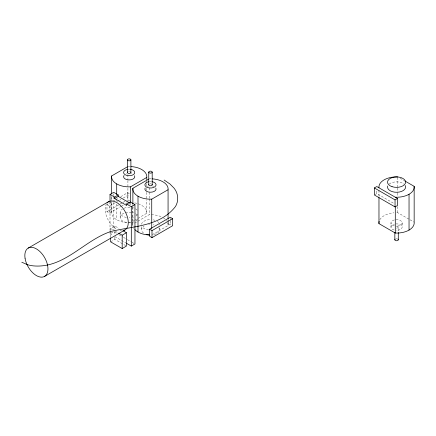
<?xml version="1.0" encoding="UTF-8"?>
<svg xmlns="http://www.w3.org/2000/svg" width="436" height="436" viewBox="0 0 436 436"><rect width="100%" height="100%" fill="white"/><g stroke="black" fill="none" stroke-linecap="round" stroke-linejoin="round"><path stroke-width="0.33" stroke-dasharray="2.18 1.64" d="M111.545 212.376L111.545 200.429M111.545 199.77L111.545 196.451M132.838 224.665L132.838 207.416M121.497 206.081L109.409 213.062L106.973 211.656L106.973 204.631L112.145 201.645M112.717 201.312L115.017 199.988M115.595 199.655L118.467 197.993M120.761 196.669L127.661 192.69L130.091 194.091M106.973 204.631L109.409 206.037L115.088 202.756M117.42 201.41L119.164 200.402M119.747 200.064L120.914 199.388M123.246 198.042L129.547 194.407M106.973 211.656L119.617 204.359M120.189 204.026L122.489 202.696M123.061 202.364L126.511 200.375M122.08 205.743L123.246 205.067M125.579 203.721L127.328 202.713M128.833 204.304L129.874 203.699M110.624 230.519L110.624 228.513L114.881 226.055L118.93 228.393M110.014 231.069L110.014 233.783L113.665 231.674L116.543 233.336M133.945 220.671L130.446 222.692A17.636 10.181 0 0 1 111.589 211.803L111.589 201.176M134.528 220.333L137.444 218.649M138.027 218.316L146.774 213.264L146.774 199.83M133.04 226.377A17.636 10.181 0 0 1 132.882 224.093L134.048 223.423M134.631 223.085L149.205 214.67A17.636 10.181 0 0 1 161.663 216.959M110.624 241.86L114.881 239.402L126.44 246.078M152.322 234.644L170.247 224.3L171.708 225.145M374.846 194.69L376.791 193.568L394.133 203.574M400.166 178.259L404.243 180.613M396.842 212.714A17.636 10.181 0 0 1 397.834 212.735L409.491 219.472M410.074 219.809L414.156 222.164M130.091 201.116L127.661 199.715L127.661 192.69M110.624 228.513L112.935 229.848M115.246 231.184L118.14 232.851M118.843 234.666L122.876 236.993M123.448 237.326L126.903 239.32M127.476 239.653L131.509 241.975M132.081 242.307L134.958 243.969M110.014 233.783L113.262 235.658M114.881 236.595L125.862 242.934M395.986 219.684A5.592 3.226 0 0 1 402.156 222.894L402.156 227.112A5.592 3.226 0 0 1 395.986 230.322M396.21 226.137A1.722 0.992 0 0 1 398.286 227.112L398.286 232.432M397.834 177.468L397.834 187.545M397.834 188.107L397.834 192.587M397.834 193.143L397.834 195.944M397.834 206.582L397.834 212.735M394.346 219.929A5.592 3.226 0 0 0 390.972 222.894L390.972 227.112A5.592 3.226 0 0 0 394.346 230.072M378.971 190.352L378.971 196.832M376.791 191.012L376.791 193.568M170.247 218.55L170.247 220.469M170.247 221.107L170.247 224.3M168.111 219.581L168.111 221.608M168.111 222.284L168.111 224.987M168.067 219.809L168.067 221.728M168.067 222.365L168.067 225.559A17.636 10.181 0 0 0 167.729 222.72M159.505 227.903L159.505 229.745M151.739 228.835L151.739 229.276M149.205 187.802L149.205 191.159M149.205 192.276L149.205 198.435M149.205 198.996L149.205 214.67M146.818 180.924L146.818 182.951M146.818 183.627L146.818 187.682M146.818 188.357L146.818 191.736M146.818 192.412L146.818 199.176M141.438 226.671L141.438 229.745M132.882 204.489L132.882 206.517M132.882 207.193L132.882 224.093M130.446 203.089L130.446 205.116M127.912 174.585L127.912 179.943M127.912 180.613L127.912 201.737M120.145 212.534L120.145 217.45A9.036 5.216 0 0 0 133.563 222.011M116.706 199.579L116.706 201.258M116.706 204.059L116.706 219.733M114.881 226.055L114.881 230.666M114.881 231.325L114.881 234.617M114.881 237.157L114.881 239.402M113.665 193.693L113.665 195.726M113.665 196.407L113.665 199.797M113.665 202.511L113.665 230.317M111.589 196.374L111.589 199.377M110.624 231.184L110.624 237.189M110.014 201.906L110.014 230.393M109.409 206.037L109.409 213.062M398.286 227.112A1.722 0.992 0 0 1 396.21 228.083M396.21 238.781A1.722 0.992 0 0 1 397.245 238.841M389.119 184.112A9.036 5.216 0 0 1 404.009 184.112M402.156 222.894A5.592 3.226 0 0 1 395.986 226.104M394.346 225.859A5.592 3.226 0 0 1 390.972 222.894M395.986 223.897A5.592 3.226 0 0 1 402.156 227.112M390.972 227.112A5.592 3.226 0 0 1 394.346 224.148M379.816 219.7A17.636 10.181 0 0 1 393.877 212.828M128.658 171.544A1.722 0.992 0 0 1 129.699 171.544M137.471 219.521A9.036 5.216 0 0 1 135.569 221.139M120.145 217.45A9.036 5.216 0 0 1 133.563 212.888M135.569 213.76A9.036 5.216 0 0 1 137.471 215.379M137.471 214.605A9.036 5.216 0 0 1 135.569 216.223M133.563 217.095A9.036 5.216 0 0 1 129.181 217.749M126.44 217.504A9.036 5.216 0 0 1 122.244 209.193M124.058 208.234A9.036 5.216 0 0 1 130.113 207.345M132.767 207.749A9.036 5.216 0 0 1 133.563 207.972M135.569 208.844A9.036 5.216 0 0 1 137.471 210.463M134.713 202.865A17.636 10.181 0 0 1 146.774 213.264M126.467 173.882A5.592 3.226 0 0 1 126.958 173.741M131.4 173.741A5.592 3.226 0 0 1 131.895 173.882M128.031 169.332A5.592 3.226 0 0 1 129.759 169.277M127.912 166.547A17.636 10.181 0 0 1 129.895 166.53M149.951 183.839A1.722 0.992 0 0 1 150.998 183.839M158.764 227.674A9.036 5.216 0 0 1 153.216 234.715M143.537 233.086A9.036 5.216 0 0 1 144.087 226.055M148.621 224.638A9.036 5.216 0 0 1 149.543 224.556M153.216 224.774A9.036 5.216 0 0 1 154.061 224.96M148.621 229.93A9.036 5.216 0 0 1 142.18 226.9M141.487 224.289A9.036 5.216 0 0 1 150.475 219.613M153.216 219.858A9.036 5.216 0 0 1 154.856 220.267M157.407 221.483A9.036 5.216 0 0 1 158.764 222.758M159.462 224.289A9.036 5.216 0 0 1 159.505 224.829M147.303 186.341A5.592 3.226 0 0 1 148.251 186.036M152.693 186.036A5.592 3.226 0 0 1 153.641 186.341M149.325 181.621A5.592 3.226 0 0 1 151.619 181.621M134.054 228.546A17.636 10.181 0 0 1 133.727 228.023M163.533 217.984A17.636 10.181 0 0 1 165.168 219.194M166.519 220.6A17.636 10.181 0 0 1 166.895 221.107M149.205 178.842A17.636 10.181 0 0 1 151.188 178.825M121.508 230.786A16.35 9.439 60 0 1 119.965 230.557M115.883 228.709A16.35 9.439 60 0 1 106.193 204.255"/><path stroke-width="0.65" d="M111.589 193.976L111.589 175.975L127.328 166.884M110.014 201.906L110.014 194.445L113.665 192.336L118.227 194.968L118.227 196.374L129.819 203.067M111.589 175.975A17.636 10.181 0 0 0 130.446 186.864L146.774 177.436A17.636 10.181 0 0 0 130.882 166.568M110.014 194.445L114.581 197.077L118.227 194.968M28.226 248.079L108.537 201.71M114.581 197.077L114.581 198.484L118.227 196.374M132.882 203.814L132.882 188.265L148.621 179.18M114.581 198.484L126.745 205.509L126.745 204.103L130.397 201.993L134.958 204.631L134.958 243.969L131.307 246.078L126.44 243.266M126.745 204.103L131.307 206.735L134.958 204.631M132.882 188.265A17.636 10.181 0 0 0 151.739 199.154L168.067 189.731A17.636 10.181 0 0 0 152.175 178.864M44.576 276.391L124.881 230.028M118.717 233.189L122.184 235.189L126.44 232.731L126.44 246.078L122.184 248.536L110.624 241.86L110.624 237.86M149.559 229.216L170.247 217.275L172.678 218.681L172.678 225.706L151.995 237.647L149.559 236.241L149.559 229.216L151.995 230.622L172.678 218.681M374.361 187.943L376.791 186.543L397.479 198.484L397.479 205.509L395.043 206.915L374.361 194.968L374.361 187.943L395.043 199.89L397.479 198.484M21.8 262.232L27.533 264.707A20.438 11.799 0 0 0 33.676 265.906C64.539 268.505 84.257 239.958 111.436 231.325C133.362 226.153 159.919 226.284 175.152 206.92A34.471 19.903 0 0 0 176.493 204.5C178.019 200.909 178.117 196.74 176.814 193.066A41.273 23.827 0 0 0 173.91 187.976L169.969 184.014L164.159 180.041M404.826 180.951L414.156 186.335L414.156 222.164A17.636 10.181 0 0 1 395.294 233.053L378.971 223.624L378.971 197.503M122.974 230.726L126.44 232.731M409.039 194.265L409.039 230.094M398.286 232.432L398.286 239.756M395.294 197.661L395.294 197.225A17.636 10.181 0 0 0 414.156 186.335M395.294 206.648L395.294 233.053M395.043 199.89L395.043 206.915M394.842 232.432L394.842 239.756M168.067 189.731L168.067 218.534M152.191 172.138A1.722 0.992 0 0 1 149.613 172.999A1.722 0.992 0 0 1 149.613 171.277A1.722 0.992 0 0 1 152.191 172.138L152.191 184.782M151.995 230.622L151.995 237.647M151.739 199.154L151.739 228.399M148.752 172.138L148.752 184.782M146.774 177.436L146.774 179.676M137.999 196.2L137.999 232.028M131.307 206.735L131.307 246.078M130.898 159.843A1.722 0.992 0 0 1 128.32 160.704A1.722 0.992 0 0 1 128.32 158.987A1.722 0.992 0 0 1 130.898 159.843L130.898 172.493M130.446 186.864L130.446 202.408M127.459 159.843L127.459 172.493M122.184 235.189L122.184 248.536M116.706 183.905L116.706 194.543M397.888 239.119A1.722 0.992 0 0 1 397.746 240.476A1.722 0.992 0 0 1 395.387 240.476A1.722 0.992 0 0 1 395.245 239.119M405.175 185.485A9.036 5.216 0 0 1 397.022 192.276A9.036 5.216 0 0 1 387.724 185.998M378.971 187.802A17.636 10.181 0 0 1 397.834 176.912M378.971 223.624A17.636 10.181 0 0 1 379.135 221.346M130.598 171.926A1.722 0.992 0 0 1 130.32 173.234A1.722 0.992 0 0 1 128.037 173.234A1.722 0.992 0 0 1 127.764 171.926M134.506 175.724A5.592 3.226 0 0 1 128.898 179.932A5.592 3.226 0 0 1 124.047 175.425M130.326 169.332A5.592 3.226 0 0 1 133.923 174.204A5.592 3.226 0 0 1 124.761 174.471A5.592 3.226 0 0 1 127.481 169.413M151.979 184.303A1.722 0.992 0 0 1 150.556 185.774A1.722 0.992 0 0 1 148.894 184.39M149.543 234.933A9.036 5.216 0 0 1 146.087 234.306M155.805 188.02A5.592 3.226 0 0 1 150.475 192.227A5.592 3.226 0 0 1 145.144 188.02M152.169 181.708A5.592 3.226 0 0 1 155.003 186.679A5.592 3.226 0 0 1 145.94 186.679A5.592 3.226 0 0 1 148.774 181.708M149.755 235.004A17.636 10.181 0 0 1 134.838 229.543M106.984 203.04A16.35 9.439 60 0 1 124.587 210.648A16.35 9.439 60 0 1 123.633 230.557M392.046 186.668A9.036 5.216 0 0 0 405.6 182.15A9.036 5.216 0 0 0 392.046 177.632A9.036 5.216 0 0 0 392.046 186.668M25.048 258.205A16.35 9.439 60 0 0 43.971 276.691A16.35 9.439 60 0 0 40.183 251.806A16.35 9.439 60 0 0 25.048 258.205"/></g></svg>
